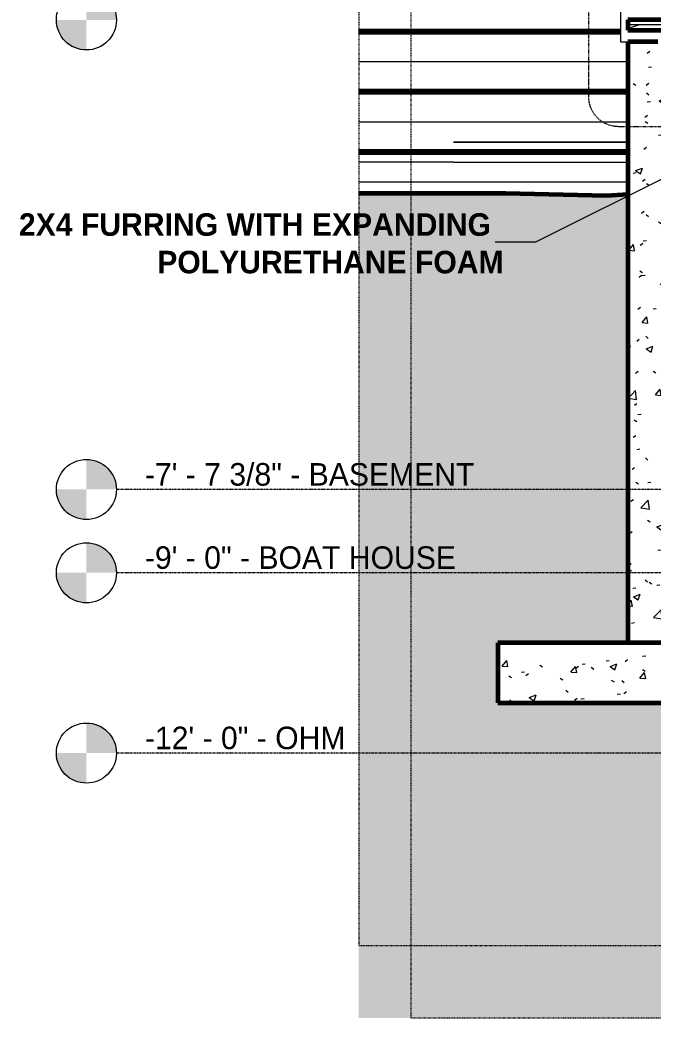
# Model space of a CAD drawing. Header units: inches. Extents: x -8998 to -7518, y -226 to 479.
# Drawn here: x -8998 to -8871.5, y -196.9 to 2.4 of the extents above; entities that cross this region are included whole.
import ezdxf

# ---------------------------------------------------------------- set-up
doc = ezdxf.new("R2010")
doc.units = ezdxf.units.IN
doc.header["$MEASUREMENT"] = 0
for name, pattern in [('Aligning Line 1_8_', [0.25, 0.125, -0.125]), ('Dash Dot 3_16_', [0.3125, 0.1875, -0.0625, 0, -0.0625]), ('Grid Line 1_2_', [0.875, 0.5, -0.125, 0.125, -0.125])]:
    doc.linetypes.add(name, pattern=pattern)
for name, color, linetype, lineweight in [('A-ANNO-SYMB-1', 150, 'Dash Dot 3_16_', 9), ('A-FLOR-1', 192, 'Continuous', 60), ('A-FLOR-LEVL', 51, 'Continuous', 9), ('A-FLOR-LEVL-1', 51, 'Grid Line 1_2_', 9), ('A-FLOR-MCUT', 51, 'Continuous', 18), ('A-FLOR-PATT-1', 8, 'Continuous', 9), ('A-WALL', 113, 'Continuous', 18), ('A-WALL-PATT-1', 111, 'Continuous', 9), ('C-TOPO', 7, 'Continuous', 9), ('C-TOPO-1', 7, 'Continuous', 60), ('C-TOPO-MAJR', 7, 'Continuous', 80), ('G-ANNO-SYMB', 111, 'Aligning Line 1_8_', 9), ('G-ANNO-TEXT', 231, 'Continuous', 9), ('S-FNDN-1', 32, 'Continuous', 60), ('S-FNDN-2', 32, 'Continuous', 9)]:
    doc.layers.add(name, color=color, linetype=linetype, lineweight=lineweight)
doc.styles.add('Century Gothic', font='ufonts.com_century-gothic.ttf', dxfattribs={"height": 4.5})
doc.styles.add('Century Gothic_B', font='GOTHICB.TTF', dxfattribs={"height": 4.5})
pattern_1 = [(50, (-8602.267, 159.762), (13.77135, -1.20496), [1.44, -15.84]), (355, (-8602.267, 159.762), (-2.6644, 14.4422), [1.152, -12.672]), (100.451, (-8601.119, 159.661), (11.10708, 13.23737), [1.224, -13.462]), (46.184, (-8602.267, 163.602), (20.4913, -3.17785), [2.16, -23.76]), (96.636, (-8600.559, 163.337), (17.9459, 18.70315), [1.836, -20.193]), (351.184, (-8602.267, 163.602), (17.9454, 18.7026), [1.728, -19.008]), (21, (-8600.347, 162.642), (11.46052, -7.73037), [1.44, -15.84]), (326, (-8600.347, 162.642), (4.67135, 13.92315), [1.152, -12.672]), (71.451, (-8599.392, 161.998), (16.13207, 6.19284), [1.224, -13.462]), (37.5, (-8602.267, 159.762), (0.233123, 6.39175), [0.634, -11.885, 0.634, -12.23, -12.72]), (37.5, (-8602.267, 159.762), (0.233123, 6.39175), [-25.382, 0.634, -12.086]), (7.5, (-8602.267, 159.762), (5.05073, 7.57304), [0.634, -6.701, 0.634, -11.597, -4.848]), (7.5, (-8602.267, 159.762), (5.05073, 7.57304), [-19.565, 0.634, -4.214]), (327.5, (-8606.548, 159.762), (10.24958, -0.43289), [0.634, -4.166, 0.634, -14.342, -19.872]), (327.5, (-8606.548, 159.762), (10.24958, -0.43289), [-19.776, 0.634, -19.238]), (317.5, (-8608.468, 159.762), (11.19739, 1.92214), [0.634, -5.606, 0.634, -9.312, -14.112]), (317.5, (-8608.468, 159.762), (11.19739, 1.92214), [-16.186, 0.634, -13.478])]

# ---------------------------------------------------------------- blocks, each defined once
blk = doc.blocks.new('Level - Level Head - Circle-50818-Section 36')
at = {"layer": 'A-FLOR-LEVL'}
h = blk.add_hatch(color=256, dxfattribs=at)
edge = h.paths.add_edge_path(flags=0)
edge.add_line((-8984.72, 32), (-8978.72, 32))
edge.add_arc((-8984.72, 32), 6, 0, 90)
edge.add_line((-8984.72, 38), (-8984.72, 32))
h = blk.add_hatch(color=256, dxfattribs=at)
edge = h.paths.add_edge_path(flags=0)
edge.add_line((-8984.72, 26), (-8984.72, 32))
edge.add_line((-8984.72, 32), (-8990.72, 32))
edge.add_arc((-8984.72, 32), 6, 180, 270)
blk.add_circle((-8984.72, 32), 6, dxfattribs=at)

msp = doc.modelspace()

# ---------------------------------------------------------------- hatches: boundary and pattern name
at = {"layer": 'A-FLOR-PATT-1'}
h = msp.add_hatch(dxfattribs=at)
h.set_pattern_fill('FP_2', color=256, style=0, pattern_type=2)
h.set_pattern_definition([(216.87, (-8599.068, 167.759), (23.9897714, 15.993643), [3.998, -35.986]), (206.565, (-8594.27, 165.359), (-7.99708, -7.99662), [8.941, -8.941]), (198.435, (-8594.27, 161.361), (-15.993845, -7.997098), [5.058, -20.23])])
h.paths.add_polyline_path([(-8745.23, 0.37), (-8644.57, 0.37), (-8644.57, 1.37), (-8876.57, 1.37), (-8876.57, 0.37), (-8782.25, 0.37)], flags=0)
at = {"layer": 'A-WALL-PATT-1'}
h = msp.add_hatch(dxfattribs=at)
h.set_pattern_fill('FP_1', color=256, style=0, pattern_type=2)
h.set_pattern_definition(pattern_1)
h.paths.add_polyline_path([(-8866.57, -122), (-8866.57, -11), (-8870.57, -11), (-8870.57, -2), (-8876.57, -2), (-8876.57, -122)], flags=0)
at = {"layer": 'C-TOPO'}
for points in [[(-8880.88, -196.9), (-8876.57, -196.9), (-8876.57, -134), (-8902.57, -134), (-8902.57, -122), (-8876.57, -122), (-8876.57, -32.45), (-8880.88, -32.76), (-8900.95, -32.29), (-8930.36, -32.25), (-8930.36, -196.9), (-8890.95, -196.9)], [(-8862.84, -196.9), (-8692.82, -196.9), (-8692.82, -157), (-8709.82, -157), (-8709.82, -145), (-8702.82, -145), (-8702.82, -121.42), (-8866.57, -121.42), (-8866.57, -122), (-8854.57, -122), (-8854.57, -134), (-8876.57, -134), (-8876.57, -196.9), (-8866.57, -196.9)]]:
    msp.add_hatch(color=256, dxfattribs=at).paths.add_polyline_path(points, flags=0)
at = {"layer": 'S-FNDN-2'}
h = msp.add_hatch(dxfattribs=at)
h.set_pattern_fill('FP_1', color=256, style=0, pattern_type=2)
h.set_pattern_definition(pattern_1)
h.paths.add_polyline_path([(-8854.57, -134), (-8854.57, -122), (-8902.57, -122), (-8902.57, -134), (-8856.3, -134)], flags=0)

# ---------------------------------------------------------------- linework, layer by layer
at = {"layer": 'A-ANNO-SYMB-1'}
for p, q in [((-8884.46, 154.37), (-8884.46, -12.87)), ((-8878.46, -18.87), (-8687.42, -18.87))]:
    msp.add_line(p, q, dxfattribs=at)
msp.add_arc((-8878.46, -12.87), 6, 180, 270, dxfattribs=at)
at = {"layer": 'A-FLOR-1'}
for p, q in [((-8644.57, 2.37), (-8876.57, 2.37)), ((-8876.57, 2.37), (-8876.57, 0.37)), ((-8876.57, 0.37), (-8644.57, 0.37))]:
    msp.add_line(p, q, dxfattribs=at)
at = {"layer": 'A-FLOR-LEVL-1'}
for p, q in [((-8289.6, -91.37), (-8978.72, -91.37)), ((-8289.6, -108), (-8978.72, -108)), ((-8289.6, -144), (-8978.72, -144))]:
    msp.add_line(p, q, dxfattribs=at)
at = {"layer": 'A-FLOR-MCUT'}
msp.add_line((-8644.57, 1.37), (-8876.57, 1.37), dxfattribs=at)
at = {"layer": 'A-WALL'}
for p, q in [((-8878.07, 117.94), (-8878.07, -2)), ((-8878.07, -2), (-8876.57, -2))]:
    msp.add_line(p, q, dxfattribs=at)
at = {"layer": 'C-TOPO'}
for p, q in [((-8911.1, 0), (-8930.36, 0)), ((-8911.1, 0), (-8911.32, 0)), ((-8876.57, -6), (-8930.36, -6)), ((-8876.57, -18), (-8930.36, -18)), ((-8876.57, -22), (-8911.38, -22)), ((-8911.38, -22), (-8876.57, -22)), ((-8911.38, -26), (-8930.36, -26)), ((-8911.38, -26), (-8876.57, -26)), ((-8911.38, -26), (-8876.57, -26)), ((-8876.57, -30), (-8930.36, -30)), ((-8900.95, -32.29), (-8930.36, -32.25)), ((-8880.88, -32.76), (-8900.95, -32.29)), ((-8880.88, -32.76), (-8876.57, -32.45))]:
    msp.add_line(p, q, dxfattribs=at)
at = {"layer": 'C-TOPO-1'}
for p, q in [((-8900.95, -32.29), (-8930.36, -32.25)), ((-8880.88, -32.76), (-8900.95, -32.29)), ((-8876.57, -32.45), (-8880.88, -32.76))]:
    msp.add_line(p, q, dxfattribs=at)
at = {"layer": 'C-TOPO-MAJR'}
for p, q in [((-8925.28, -12), (-8930.36, -12)), ((-8925.22, -24), (-8930.36, -24))]:
    msp.add_line(p, q, dxfattribs=at)
at = {"layer": 'C-TOPO-MAJR', "flags": 128}
for points in [[(-8878.07, 0), (-8911.1, 0), (-8930.36, 0)], [(-8876.57, -12), (-8891.78, -12), (-8925.28, -12)], [(-8876.57, -24), (-8893.72, -24), (-8925.22, -24)]]:
    msp.add_lwpolyline(points, dxfattribs=at)
at = {"layer": 'G-ANNO-SYMB'}
for p, q in [((-8930.34, 405.77), (-8930.34, -182.48)), ((-8919.93, 68.08), (-8919.93, -196.9)), ((-8337.97, -182.48), (-8930.34, -182.48)), ((-8604.63, -196.9), (-8919.93, -196.9))]:
    msp.add_line(p, q, dxfattribs=at)
at = {"layer": 'G-ANNO-TEXT'}
for p, q in [((-8843.83, -16.39), (-8894.99, -41.97)), ((-8894.99, -41.97), (-8903.07, -41.97))]:
    msp.add_line(p, q, dxfattribs=at)
at = {"layer": 'S-FNDN-1'}
for p, q in [((-8870.57, -2), (-8876.57, -2)), ((-8876.57, -2), (-8876.57, -122)), ((-8854.57, -122), (-8902.57, -122)), ((-8902.57, -122), (-8902.57, -134)), ((-8902.57, -134), (-8854.57, -134))]:
    msp.add_line(p, q, dxfattribs=at)

# ---------------------------------------------------------------- block references
at = {"layer": 'A-FLOR-LEVL'}
for p in [(0, -29.62), (0, -123.37), (0, -140), (0, -176)]:
    msp.add_blockref('Level - Level Head - Circle-50818-Section 36', p, dxfattribs=at)

# ---------------------------------------------------------------- texts
at = {"layer": 'A-FLOR-LEVL', "char_height": 4.5, "attachment_point": 1, "style": 'Century Gothic'}
for s, insert, width in [('-7\' - 7 3/8" - BASEMENT', (-8973.04, -86.1), 81.0525), ('-9\' - 0" - BOAT HOUSE', (-8973.04, -102.72), 75.9015), ('-12\' - 0" - OHM', (-8973.04, -138.72), 52.2675)]:
    msp.add_mtext(s, dxfattribs=dict(at, insert=insert, width=width))
at = {"layer": 'G-ANNO-TEXT', "char_height": 4.5, "attachment_point": 1, "style": 'Century Gothic_B'}
for s, insert, width in [('2X4 FURRING WITH EXPANDING', (-8998.2, -36.22), 115.2915), ('POLYURETHANE FOAM', (-8970.58, -43.72), 81.81)]:
    msp.add_mtext(s, dxfattribs=dict(at, insert=insert, width=width))

doc.saveas('drawing.dxf')
